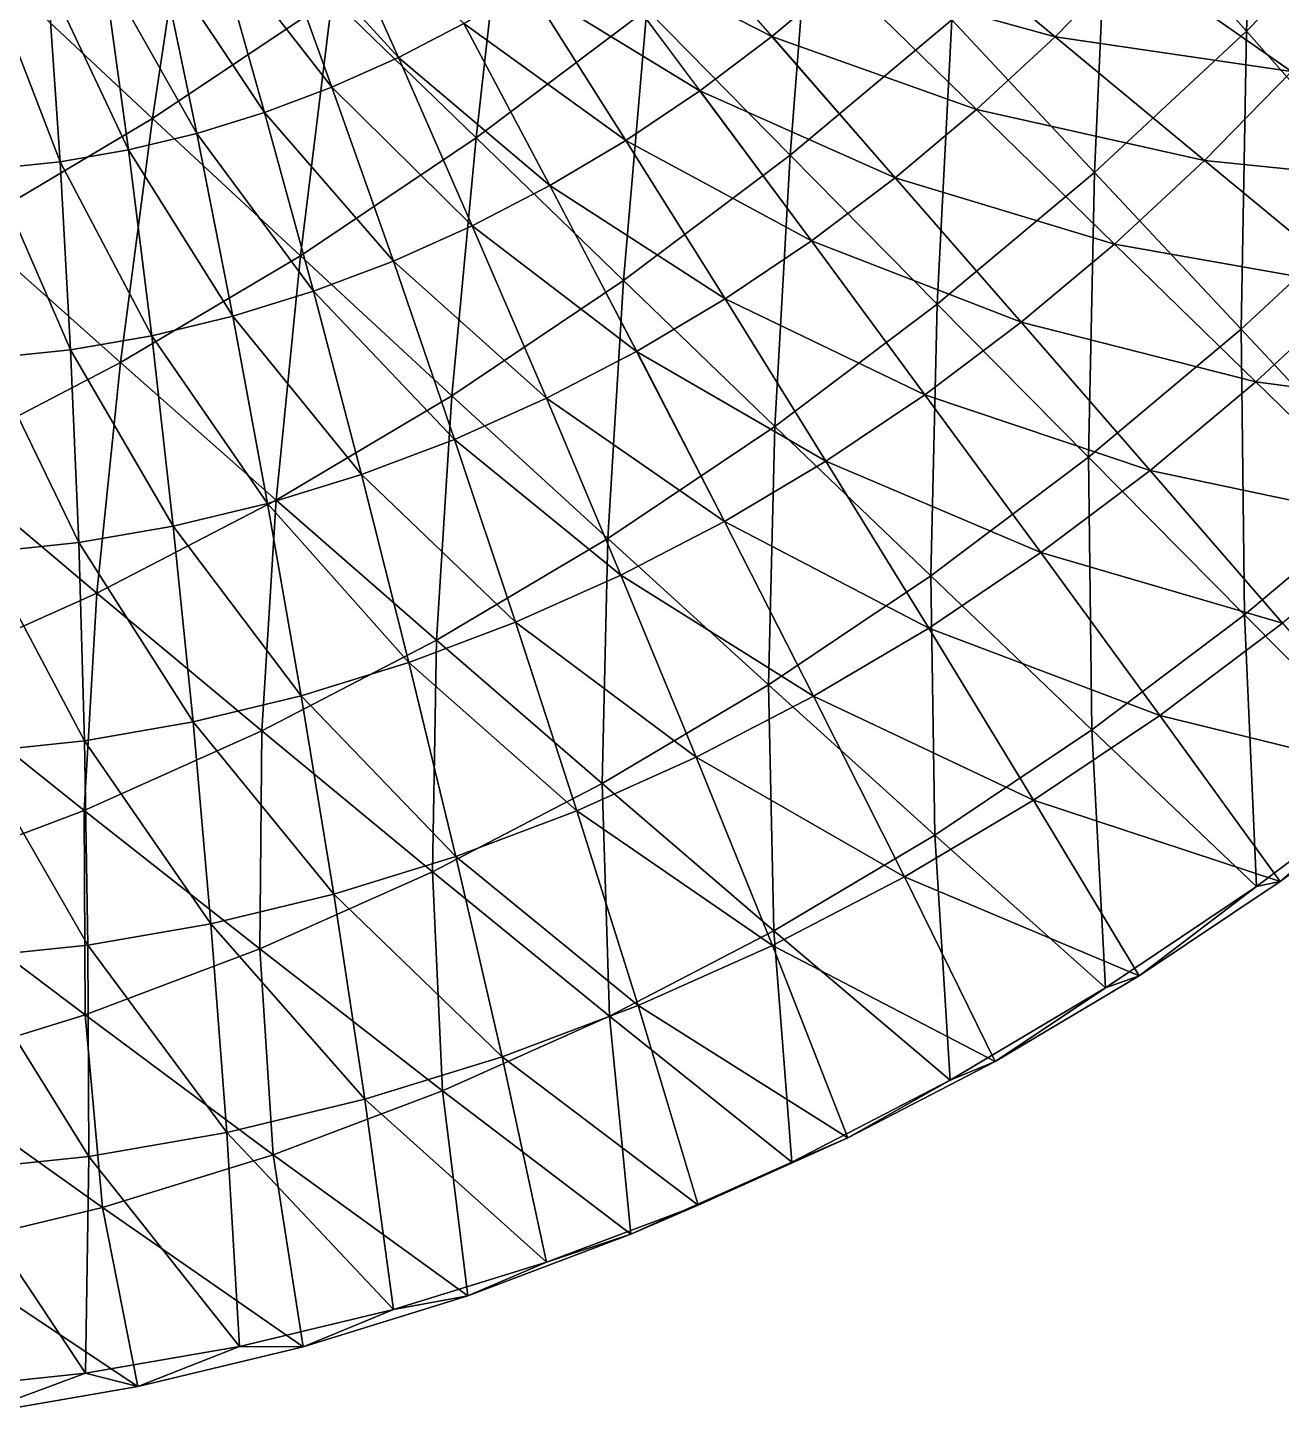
# Model space of a CAD drawing. Extents: x -232 to 179, y -162 to 161.
# Drawn here: x 95.71 to 130.44, y -161.85 to -123.41 of the extents above; entities that cross this region are included whole.
import ezdxf

# ---------------------------------------------------------------- set-up
doc = ezdxf.new("R2010")
doc.units = 0
doc.header["$MEASUREMENT"] = 0

msp = doc.modelspace()

# ---------------------------------------------------------------- linework, layer by layer
for points in [[(129.47614, -123.5099, -582.1747), (129.79839, -114.91222, -592.1297599999999), (125.63103, -119.17874, -592.29083), (125.63113, -119.17864, -592.2907)], [(129.79839, -114.91222, -592.1297599999999), (129.47614, -123.5099, -582.1747), (133.5354, -119.35405, -582.01776), (133.5355, -119.35395, -582.01764)], [(99.172066, -125.9259, -609.6026), (100.23615, -118.779236, -619.4691), (95.169, -122.18032, -618.63007), (95.1691, -122.18022, -618.62994)], [(100.23615, -118.779236, -619.4691), (99.172066, -125.9259, -609.6026), (104.14183, -122.59018, -610.4255400000001), (104.14193, -122.59008, -610.4254)], [(108.13051, -126.46567, -601.06805), (108.97366, -118.95477, -610.9984), (104.14183, -122.59018, -610.4255400000001), (104.14193, -122.59008, -610.4254)], [(108.97366, -118.95477, -610.9984), (108.13051, -126.46567, -601.06805), (112.85988, -122.90734, -601.6288), (112.85998, -122.90724, -601.62866)], [(116.83299, -126.94194, -591.9102), (117.44223, -119.06754, -601.94495), (112.85988, -122.90734, -601.6288), (112.85998, -122.90724, -601.62866)], [(117.44223, -119.06754, -601.94495), (116.83299, -126.94194, -591.9102), (121.30798, -123.19211, -592.219), (121.30808, -123.19201, -592.2189)], [(125.265236, -127.419174, -582.1047), (125.63103, -119.17874, -592.29083), (121.30798, -123.19211, -592.219), (121.30808, -123.19201, -592.2189)], [(125.63103, -119.17874, -592.29083), (125.265236, -127.419174, -582.1047), (129.47614, -123.5099, -582.1747), (129.47624, -123.5098, -582.1745599999999)], [(133.41783, -127.96746, -571.626), (133.5354, -119.35405, -582.01776), (129.47614, -123.5099, -582.1747), (129.47624, -123.5098, -582.1745599999999)], [(105.979706, -124.2338, -529.91516), (102.42842, -120.3379, -528.6788), (103.93669, -119.662796, -529.1239), (103.93679, -119.6627, -529.1238)], [(103.93669, -119.662796, -529.1239), (107.78942, -123.29374, -530.37396), (105.979706, -124.2338, -529.91516), (105.979805, -124.2337, -529.9150400000001)], [(116.32987, -123.65329, -532.43475), (111.29197, -121.08008, -531.03345), (112.97381, -119.81468, -531.23285), (112.97391, -119.81458, -531.2327)], [(112.97381, -119.81468, -531.23285), (118.26465, -122.032036, -532.5682400000001), (116.32987, -123.65329, -532.43475), (116.32997, -123.65319, -532.43463)], [(124.17424, -123.66099, -534.0111), (118.26465, -122.032036, -532.5682400000001), (120.13372, -120.29684, -532.5993), (120.13382, -120.29674, -532.5992)], [(120.13372, -120.29684, -532.5993), (126.271675, -121.51365, -533.93005), (124.17424, -123.66099, -534.0111), (124.17434, -123.66089, -534.011)], [(104.13928, -125.05757, -529.3721), (100.90045, -120.914856, -528.1659), (102.42842, -120.3379, -528.6788), (102.42852, -120.3378, -528.67865)], [(102.42842, -120.3379, -528.6788), (105.979706, -124.2338, -529.91516), (104.13928, -125.05757, -529.3721), (104.13938, -125.05747, -529.37195)], [(102.27482, -125.76159, -528.7462), (99.35842, -121.39113, -527.5869), (100.90045, -120.914856, -528.1659), (100.90055, -120.91476, -528.1658)], [(100.90045, -120.914856, -528.1659), (104.13928, -125.05757, -529.3721), (102.27482, -125.76159, -528.7462), (102.27492, -125.76149, -528.7461)], [(100.3932, -126.34274, -528.0397), (97.80808, -121.76448, -526.9436), (99.35842, -121.39113, -527.5869), (99.35852, -121.39103, -527.5868)], [(99.35842, -121.39113, -527.5869), (102.27482, -125.76159, -528.7462), (100.3932, -126.34274, -528.0397), (100.3933, -126.34264, -528.03955)], [(114.33302, -125.15569, -532.198), (109.56212, -122.24115, -530.747), (111.29197, -121.08008, -531.03345), (111.29207, -121.07998, -531.0333)], [(111.29197, -121.08008, -531.03345), (116.32987, -123.65329, -532.43475), (114.33302, -125.15569, -532.198), (114.33312, -125.155594, -532.1979)], [(98.50144, -126.798325, -527.2547599999999), (96.25518000000001, -122.03305, -526.2383), (97.80808, -121.76448, -526.9436), (97.80818000000001, -121.76438, -526.9435)], [(97.80808, -121.76448, -526.9436), (100.3932, -126.34274, -528.0397), (98.50144, -126.798325, -527.2547599999999), (98.50154, -126.798225, -527.25464)], [(130.71808, -124.627464, -535.52576), (124.17424, -123.66099, -534.0111), (126.271675, -121.51365, -533.93005), (126.271774, -121.51355, -533.92993)], [(126.271675, -121.51365, -533.93005), (133.0357, -122.0233, -535.3021), (130.71808, -124.627464, -535.52576), (130.71819, -124.627365, -535.52563)], [(95.169, -122.18032, -618.63007), (94.07919, -128.94992, -608.5308), (99.172066, -125.9259, -609.6026), (99.172165, -125.925804, -609.6025)], [(96.60655, -127.12604, -526.39404), (94.70538, -122.19531, -525.4730000000001), (96.25518000000001, -122.03305, -526.2383), (96.25528, -122.03295, -526.23816)], [(94.70538, -122.19531, -525.4730000000001), (96.60655, -127.12604, -526.39404), (94.71547, -127.324036, -525.4603), (94.71557, -127.32394, -525.4602)], [(96.25518000000001, -122.03305, -526.2383), (98.50144, -126.798325, -527.2547599999999), (96.60655, -127.12604, -526.39404), (96.60665, -127.12594, -526.3939)], [(121.99845, -125.680916, -533.975), (116.32987, -123.65329, -532.43475), (118.26465, -122.032036, -532.5682400000001), (118.26475, -122.03194, -532.5681)], [(118.26465, -122.032036, -532.5682400000001), (124.17424, -123.66099, -534.0111), (121.99845, -125.680916, -533.975), (121.99855, -125.68082, -533.97485)], [(103.266136, -129.73065, -600.2626), (104.14183, -122.59018, -610.4255400000001), (99.172066, -125.9259, -609.6026), (99.172165, -125.925804, -609.6025)], [(104.14183, -122.59018, -610.4255400000001), (103.266136, -129.73065, -600.2626), (108.13051, -126.46567, -601.06805), (108.13061, -126.46557, -601.0679299999999)], [(112.27917, -126.53424, -531.8579), (107.78942, -123.29374, -530.37396), (109.56212, -122.24115, -530.747), (109.56222, -122.24105, -530.7469)], [(109.56212, -122.24115, -530.747), (114.33302, -125.15569, -532.198), (112.27917, -126.53424, -531.8579), (112.27927, -126.53414, -531.8578)], [(112.21443, -130.41689, -591.3626), (112.85988, -122.90734, -601.6288), (108.13051, -126.46567, -601.06805), (108.13061, -126.46557, -601.0679299999999)], [(112.85988, -122.90734, -601.6288), (112.21443, -130.41689, -591.3626), (116.83299, -126.94194, -591.9102), (116.83309, -126.94184, -591.9101)], [(110.17444, -127.78398, -531.415), (105.979706, -124.2338, -529.91516), (107.78942, -123.29374, -530.37396), (107.78952, -123.29364, -530.3738400000001)], [(107.78942, -123.29374, -530.37396), (112.27917, -126.53424, -531.8579), (110.17444, -127.78398, -531.415), (110.17454, -127.78388, -531.41486)], [(120.90631, -131.07175, -581.80396), (121.30798, -123.19211, -592.219), (116.83299, -126.94194, -591.9102), (116.83309, -126.94184, -591.9101)], [(121.30798, -123.19211, -592.219), (120.90631, -131.07175, -581.80396), (125.265236, -127.419174, -582.1047), (125.265335, -127.419075, -582.10455)], [(119.74619, -127.56821, -533.8195), (114.33302, -125.15569, -532.198), (116.32987, -123.65329, -532.43475), (116.32997, -123.65319, -532.43463)], [(116.32987, -123.65329, -532.43475), (121.99845, -125.680916, -533.975), (119.74619, -127.56821, -533.8195), (119.74629, -127.56811, -533.8194)], [(128.31235, -127.09044, -535.6188), (121.99845, -125.680916, -533.975), (124.17424, -123.66099, -534.0111), (124.17434, -123.66089, -534.011)], [(124.17424, -123.66099, -534.0111), (130.71808, -124.627464, -535.52576), (128.31235, -127.09044, -535.6188), (128.31245, -127.09034, -535.61865)], [(129.32816, -131.76418, -571.558), (129.47614, -123.5099, -582.1747), (125.265236, -127.419174, -582.1047), (125.265335, -127.419075, -582.10455)], [(129.47614, -123.5099, -582.1747), (129.32816, -131.76418, -571.558), (133.41783, -127.96746, -571.626), (133.41794, -127.96736, -571.62585)], [(108.02576, -128.90012, -530.8702400000001), (104.13928, -125.05757, -529.3721), (105.979706, -124.2338, -529.91516), (105.979805, -124.2337, -529.9150400000001)], [(105.979706, -124.2338, -529.91516), (110.17444, -127.78398, -531.415), (108.02576, -128.90012, -530.8702400000001), (108.025856, -128.90001, -530.8701)], [(135.29126, -127.804, -537.3305), (128.31235, -127.09044, -535.6188), (130.71808, -124.627464, -535.52576), (130.71819, -124.627365, -535.52563)], [(105.84062, -129.87817, -530.2254), (102.27482, -125.76159, -528.7462), (104.13928, -125.05757, -529.3721), (104.13938, -125.05747, -529.37195)], [(104.13928, -125.05757, -529.3721), (108.02576, -128.90012, -530.8702400000001), (105.84062, -129.87817, -530.2254), (105.84072, -129.87807, -530.2253)], [(117.42167, -129.31715, -533.54395), (112.27917, -126.53424, -531.8579), (114.33302, -125.15569, -532.198), (114.33312, -125.155594, -532.1979)], [(114.33302, -125.15569, -532.198), (119.74619, -127.56821, -533.8195), (117.42167, -129.31715, -533.54395), (117.42177, -129.31705, -533.5438)], [(125.81675, -129.40729, -535.5773), (119.74619, -127.56821, -533.8195), (121.99845, -125.680916, -533.975), (121.99855, -125.68082, -533.97485)], [(121.99845, -125.680916, -533.975), (128.31235, -127.09044, -535.6188), (125.81675, -129.40729, -535.5773), (125.81685, -129.40718, -535.57715)], [(98.281265, -132.69054, -599.2135), (99.172066, -125.9259, -609.6026), (94.07919, -128.94992, -608.5308), (94.07929, -128.94981, -608.5307)], [(99.172066, -125.9259, -609.6026), (98.281265, -132.69054, -599.2135), (103.266136, -129.73065, -600.2626), (103.266235, -129.73055, -600.26245)], [(103.626945, -130.71407, -529.4823), (100.3932, -126.34274, -528.0397), (102.27482, -125.76159, -528.7462), (102.27492, -125.76149, -528.7461)], [(102.27482, -125.76159, -528.7462), (105.84062, -129.87817, -530.2254), (103.626945, -130.71407, -529.4823), (103.627045, -130.71396, -529.4822)], [(101.39289, -131.40407, -528.64343), (98.50144, -126.798325, -527.2547599999999), (100.3932, -126.34274, -528.0397), (100.3933, -126.34264, -528.03955)], [(100.3932, -126.34274, -528.0397), (103.626945, -130.71407, -529.4823), (101.39289, -131.40407, -528.64343), (101.39299, -131.40396, -528.6433)], [(99.146805, -131.94498, -527.71155), (96.60655, -127.12604, -526.39404), (98.50144, -126.798325, -527.2547599999999), (98.50154, -126.798225, -527.25464)], [(98.50144, -126.798325, -527.2547599999999), (101.39289, -131.40407, -528.64343), (99.146805, -131.94498, -527.71155), (99.146904, -131.94487, -527.7114)], [(107.46404, -133.60538, -590.576), (108.13051, -126.46567, -601.06805), (103.266136, -129.73065, -600.2626), (103.266235, -129.73055, -600.26245)], [(108.13051, -126.46567, -601.06805), (107.46404, -133.60538, -590.576), (112.21443, -130.41689, -591.3626), (112.21453, -130.41678, -591.3625)], [(115.03079, -130.9219, -533.148), (110.17444, -127.78398, -531.415), (112.27917, -126.53424, -531.8579), (112.27927, -126.53414, -531.8578)], [(112.27917, -126.53424, -531.8579), (117.42167, -129.31715, -533.54395), (115.03079, -130.9219, -533.148), (115.03089, -130.9218, -533.1479)], [(96.897, -132.33408, -526.68964), (94.71547, -127.324036, -525.4603), (96.60655, -127.12604, -526.39404), (96.60665, -127.12594, -526.3939)], [(96.60655, -127.12604, -526.39404), (99.146805, -131.94498, -527.71155), (96.897, -132.33408, -526.68964), (96.8971, -132.33397, -526.6895)], [(116.40755, -134.45656, -581.27057), (116.83299, -126.94194, -591.9102), (112.21443, -130.41689, -591.3626), (112.21453, -130.41678, -591.3625)], [(116.83299, -126.94194, -591.9102), (116.40755, -134.45656, -581.27057), (120.90631, -131.07175, -581.80396), (120.90641, -131.07164, -581.80383)], [(132.56319, -130.59698, -537.436), (125.81675, -129.40729, -535.5773), (128.31235, -127.09044, -535.6188), (128.31245, -127.09034, -535.61865)], [(128.31235, -127.09044, -535.6188), (135.29126, -127.804, -537.3305), (132.56319, -130.59698, -537.436), (132.5633, -130.59688, -537.43585)], [(94.71547, -127.324036, -525.4603), (96.897, -132.33408, -526.68964), (94.65171, -132.56915, -525.581), (94.65181, -132.56905, -525.5809)], [(123.23343, -131.57199, -535.39905), (117.42167, -129.31715, -533.54395), (119.74619, -127.56821, -533.8195), (119.74629, -127.56811, -533.8194)], [(119.74619, -127.56821, -533.8195), (125.81675, -129.40729, -535.5773), (123.23343, -131.57199, -535.39905), (123.23353, -131.57188, -535.3989)], [(125.09474, -135.31158, -571.2658700000001), (125.265236, -127.419174, -582.1047), (120.90631, -131.07175, -581.80396), (120.90641, -131.07164, -581.80383)], [(125.265236, -127.419174, -582.1047), (125.09474, -135.31158, -571.2658700000001), (129.32816, -131.76418, -571.558), (129.32826, -131.76407, -571.55786)], [(112.58069, -132.37672, -532.63245), (108.02576, -128.90012, -530.8702400000001), (110.17444, -127.78398, -531.415), (110.17454, -127.78388, -531.41486)], [(110.17444, -127.78398, -531.415), (115.03079, -130.9219, -533.148), (112.58069, -132.37672, -532.63245), (112.58079, -132.37662, -532.6323)], [(133.51309, -136.24483, -560.52795), (133.41783, -127.96746, -571.626), (129.32816, -131.76418, -571.558), (129.32826, -131.76407, -571.55786)], [(94.07919, -128.94992, -608.5308), (93.19229, -135.33401, -597.92346), (98.281265, -132.69054, -599.2135), (98.281364, -132.69043, -599.2134)], [(110.07942, -133.67601, -531.99835), (105.84062, -129.87817, -530.2254), (108.02576, -128.90012, -530.8702400000001), (108.025856, -128.90001, -530.8701)], [(108.02576, -128.90012, -530.8702400000001), (112.58069, -132.37672, -532.63245), (110.07942, -133.67601, -531.99835), (110.07952, -133.6759, -531.9982)], [(120.56722, -133.578, -535.0829), (115.03079, -130.9219, -533.148), (117.42167, -129.31715, -533.54395), (117.42177, -129.31705, -533.5438)], [(117.42167, -129.31715, -533.54395), (123.23343, -131.57199, -535.39905), (120.56722, -133.578, -535.0829), (120.56732, -133.5779, -535.08276)], [(129.73322, -133.22424, -537.3889), (123.23343, -131.57199, -535.39905), (125.81675, -129.40729, -535.5773), (125.81685, -129.40718, -535.57715)], [(125.81675, -129.40729, -535.5773), (132.56319, -130.59698, -537.436), (129.73322, -133.22424, -537.3889), (129.73332, -133.22414, -537.3888)], [(102.59596, -136.49591, -589.5515), (103.266136, -129.73065, -600.2626), (98.281265, -132.69054, -599.2135), (98.281364, -132.69043, -599.2134)], [(103.266136, -129.73065, -600.2626), (102.59596, -136.49591, -589.5515), (107.46404, -133.60538, -590.576), (107.46414, -133.60527, -590.57587)], [(107.53571, -134.81458, -531.2476), (103.626945, -130.71407, -529.4823), (105.84062, -129.87817, -530.2254), (105.84072, -129.87807, -530.2253)], [(105.84062, -129.87817, -530.2254), (110.07942, -133.67601, -531.99835), (107.53571, -134.81458, -531.2476), (107.53581, -134.81447, -531.2475)], [(111.780365, -137.56235, -580.50433), (112.21443, -130.41689, -591.3626), (107.46404, -133.60538, -590.576), (107.46414, -133.60527, -590.57587)], [(112.21443, -130.41689, -591.3626), (111.780365, -137.56235, -580.50433), (116.40755, -134.45656, -581.27057), (116.407646, -134.45645, -581.27045)], [(136.94379, -134.19376, -539.4789), (129.73322, -133.22424, -537.3889), (132.56319, -130.59698, -537.436), (132.5633, -130.59688, -537.43585)], [(104.95878, -135.78763, -530.3826), (101.39289, -131.40407, -528.64343), (103.626945, -130.71407, -529.4823), (103.627045, -130.71396, -529.4822)], [(103.626945, -130.71407, -529.4823), (107.53571, -134.81458, -531.2476), (104.95878, -135.78763, -530.3826), (104.95888, -135.78752, -530.3825)], [(117.82491, -135.41864, -534.6288), (112.58069, -132.37672, -532.63245), (115.03079, -130.9219, -533.148), (115.03089, -130.9218, -533.1479)], [(115.03079, -130.9219, -533.148), (120.56722, -133.578, -535.0829), (117.82491, -135.41864, -534.6288), (117.82501, -135.41853, -534.62866)], [(102.35813, -136.59085, -529.4061), (99.146805, -131.94498, -527.71155), (101.39289, -131.40407, -528.64343), (101.39299, -131.40396, -528.6433)], [(101.39289, -131.40407, -528.64343), (104.95878, -135.78763, -530.3826), (102.35813, -136.59085, -529.4061), (102.35823, -136.59074, -529.406)], [(120.7255, -138.59894, -570.74786), (120.90631, -131.07175, -581.80396), (116.40755, -134.45656, -581.27057), (116.407646, -134.45645, -581.27045)], [(120.90631, -131.07175, -581.80396), (120.7255, -138.59894, -570.74786), (125.09474, -135.31158, -571.2658700000001), (125.09484, -135.31148, -571.26575)], [(126.80377, -135.67899, -537.18677), (120.56722, -133.578, -535.0829), (123.23343, -131.57199, -535.39905), (123.23353, -131.57188, -535.3989)], [(123.23343, -131.57199, -535.39905), (129.73322, -133.22424, -537.3889), (126.80377, -135.67899, -537.18677), (126.80387, -135.67888, -537.18665)], [(129.41545, -139.67847, -560.2452400000001), (129.32816, -131.76418, -571.558), (125.09474, -135.31158, -571.2658700000001), (125.09484, -135.31148, -571.26575)], [(129.32816, -131.76418, -571.558), (129.41545, -139.67847, -560.2452400000001), (133.51309, -136.24483, -560.52795), (133.5132, -136.24472, -560.52783)], [(99.74348, -137.22052, -528.3213), (96.897, -132.33408, -526.68964), (99.146805, -131.94498, -527.71155), (99.146904, -131.94487, -527.7114)], [(99.146805, -131.94498, -527.71155), (102.35813, -136.59085, -529.4061), (99.74348, -137.22052, -528.3213), (99.743576, -137.22041, -528.32117)], [(94.65171, -132.56915, -525.581), (97.12449000000001, -137.67346, -527.1317), (94.51076, -137.94713, -525.8411), (94.51086, -137.94702, -525.841)], [(97.12449000000001, -137.67346, -527.1317), (94.65171, -132.56915, -525.581), (96.897, -132.33408, -526.68964), (96.8971, -132.33397, -526.6895)], [(96.897, -132.33408, -526.68964), (99.74348, -137.22052, -528.3213), (97.12449000000001, -137.67346, -527.1317), (97.12459, -137.67336, -527.1316)], [(115.01467, -137.0873, -534.0374), (110.07942, -133.67601, -531.99835), (112.58069, -132.37672, -532.63245), (112.58079, -132.37662, -532.6323)], [(112.58069, -132.37672, -532.63245), (117.82491, -135.41864, -534.6288), (115.01467, -137.0873, -534.0374), (115.01477, -137.08719, -534.0373)], [(97.62621999999999, -139.07745, -588.2917), (98.281265, -132.69054, -599.2135), (93.19229, -135.33401, -597.92346), (93.19239, -135.33391, -597.92334)], [(98.281265, -132.69054, -599.2135), (97.62621999999999, -139.07745, -588.2917), (102.59596, -136.49591, -589.5515), (102.59606, -136.4958, -589.5514)], [(133.76323, -137.14648, -539.4259999999999), (126.80377, -135.67899, -537.18677), (129.73322, -133.22424, -537.3889), (129.73332, -133.22414, -537.3888)], [(129.73322, -133.22424, -537.3889), (136.94379, -134.19376, -539.4789), (133.76323, -137.14648, -539.4259999999999), (133.76334, -137.14638, -539.4259)], [(107.03856, -140.3779, -579.5065), (107.46404, -133.60538, -590.576), (102.59596, -136.49591, -589.5515), (102.59606, -136.4958, -589.5514)], [(107.46404, -133.60538, -590.576), (107.03856, -140.3779, -579.5065), (111.780365, -137.56235, -580.50433), (111.780464, -137.56224, -580.5042)], [(112.145744, -138.57758, -533.3101), (107.53571, -134.81458, -531.2476), (110.07942, -133.67601, -531.99835), (110.07952, -133.6759, -531.9982)], [(110.07942, -133.67601, -531.99835), (115.01467, -137.0873, -534.0374), (112.145744, -138.57758, -533.3101), (112.14584, -138.57747, -533.31)], [(123.780334, -137.95378, -536.8283), (117.82491, -135.41864, -534.6288), (120.56722, -133.578, -535.0829), (120.56732, -133.5779, -535.08276)], [(120.56722, -133.578, -535.0829), (126.80377, -135.67899, -537.18677), (123.780334, -137.95378, -536.8283), (123.78043, -137.95367, -536.8282)], [(116.231544, -141.61531, -570.00366), (116.40755, -134.45656, -581.27057), (111.780365, -137.56235, -580.50433), (111.780464, -137.56224, -580.5042)], [(116.40755, -134.45656, -581.27057), (116.231544, -141.61531, -570.00366), (120.7255, -138.59894, -570.74786), (120.7256, -138.59883, -570.74774)], [(109.22814, -139.88348, -532.4491), (104.95878, -135.78763, -530.3826), (107.53571, -134.81458, -531.2476), (107.53581, -134.81447, -531.2475)], [(107.53571, -134.81458, -531.2476), (112.145744, -138.57758, -533.3101), (109.22814, -139.88348, -532.4491), (109.22824, -139.88338, -532.4490000000001)], [(93.19229, -135.33401, -597.92346), (92.57217, -141.33966, -586.8002), (97.62621999999999, -139.07745, -588.2917), (97.62631999999999, -139.07735, -588.29156)], [(120.6706, -140.04105, -536.31335), (115.01467, -137.0873, -534.0374), (117.82491, -135.41864, -534.6288), (117.82501, -135.41853, -534.62866)], [(117.82491, -135.41864, -534.6288), (123.780334, -137.95378, -536.8283), (120.6706, -140.04105, -536.31335), (120.6707, -140.04094, -536.31323)], [(125.18634, -142.8604, -559.7438), (125.09474, -135.31158, -571.2658700000001), (120.7255, -138.59894, -570.74786), (120.7256, -138.59883, -570.74774)], [(130.47089, -139.90533, -539.19885), (123.780334, -137.95378, -536.8283), (126.80377, -135.67899, -537.18677), (126.80387, -135.67888, -537.18665)], [(125.09474, -135.31158, -571.2658700000001), (125.18634, -142.8604, -559.7438), (129.41545, -139.67847, -560.2452400000001), (129.41556, -139.67836, -560.2451)], [(126.80377, -135.67899, -537.18677), (133.76323, -137.14648, -539.4259999999999), (130.47089, -139.90533, -539.19885), (130.471, -139.90523, -539.1987)], [(106.27243, -140.99956, -531.4569), (102.35813, -136.59085, -529.4061), (104.95878, -135.78763, -530.3826), (104.95888, -135.78752, -530.3825)], [(104.95878, -135.78763, -530.3826), (109.22814, -139.88348, -532.4491), (106.27243, -140.99956, -531.4569), (106.27253, -140.99945, -531.4568)], [(133.83182, -144.13127, -548.7455), (133.51309, -136.24483, -560.52795), (129.41545, -139.67847, -560.2452400000001), (129.41556, -139.67836, -560.2451)], [(102.197716, -142.89249, -578.2793), (102.59596, -136.49591, -589.5515), (97.62621999999999, -139.07745, -588.2917), (97.62631999999999, -139.07735, -588.29156)], [(103.28951, -141.92085, -530.33685), (99.74348, -137.22052, -528.3213), (102.35813, -136.59085, -529.4061), (102.35823, -136.59074, -529.406)], [(102.59596, -136.49591, -589.5515), (102.197716, -142.89249, -578.2793), (107.03856, -140.3779, -579.5065), (107.03866, -140.37779, -579.50635)], [(102.35813, -136.59085, -529.4061), (106.27243, -140.99956, -531.4569), (103.28951, -141.92085, -530.33685), (103.28961, -141.92075, -530.33673)], [(117.48383, -141.93327, -535.64276), (112.145744, -138.57758, -533.3101), (115.01467, -137.0873, -534.0374), (115.01477, -137.08719, -534.0373)], [(115.01467, -137.0873, -534.0374), (120.6706, -140.04105, -536.31335), (117.48383, -141.93327, -535.64276), (117.48393, -141.93317, -535.64264)], [(100.29053, -142.64308, -529.0926), (97.12449000000001, -137.67346, -527.1317), (99.74348, -137.22052, -528.3213), (99.743576, -137.22041, -528.32117)], [(99.74348, -137.22052, -528.3213), (103.28951, -141.92085, -530.33685), (100.29053, -142.64308, -529.0926), (100.29063, -142.64297, -529.09247)], [(111.62627, -144.34981, -569.03455), (111.780365, -137.56235, -580.50433), (107.03856, -140.3779, -579.5065), (107.03866, -140.37779, -579.50635)], [(111.780365, -137.56235, -580.50433), (111.62627, -144.34981, -569.03455), (116.231544, -141.61531, -570.00366), (116.23164, -141.6152, -570.00354)], [(94.51076, -137.94713, -525.8411), (97.28658, -143.1626, -527.72815), (94.28866, -143.47649, -526.24786), (94.28876, -143.47638, -526.24774)], [(97.28658, -143.1626, -527.72815), (94.51076, -137.94713, -525.8411), (97.12449000000001, -137.67346, -527.1317), (97.12459, -137.67336, -527.1316)], [(97.12449000000001, -137.67346, -527.1317), (100.29053, -142.64308, -529.0926), (97.28658, -143.1626, -527.72815), (97.28668, -143.16249, -527.7280000000001)], [(127.0729, -142.46191, -538.7959599999999), (120.6706, -140.04105, -536.31335), (123.780334, -137.95378, -536.8283), (123.78043, -137.95367, -536.8282)], [(123.780334, -137.95378, -536.8283), (130.47089, -139.90533, -539.19885), (127.0729, -142.46191, -538.7959599999999), (127.073, -142.4618, -538.79584)], [(114.23051, -143.62321, -534.818), (109.22814, -139.88348, -532.4491), (112.145744, -138.57758, -533.3101), (112.14584, -138.57747, -533.31)], [(112.145744, -138.57758, -533.3101), (117.48383, -141.93327, -535.64276), (114.23051, -143.62321, -534.818), (114.230606, -143.62311, -534.8179)], [(120.836494, -145.78003, -559.02344), (120.7255, -138.59894, -570.74786), (116.231544, -141.61531, -570.00366), (116.23164, -141.6152, -570.00354)], [(120.7255, -138.59894, -570.74786), (120.836494, -145.78003, -559.02344), (125.18634, -142.8604, -559.7438), (125.18644, -142.86029, -559.74365)], [(97.27476, -145.09601, -576.8264), (97.62621999999999, -139.07745, -588.2917), (92.57217, -141.33966, -586.8002), (92.572266, -141.33955, -586.80005)], [(97.62621999999999, -139.07745, -588.2917), (97.27476, -145.09601, -576.8264), (102.197716, -142.89249, -578.2793), (102.197815, -142.89238, -578.2792)], [(110.92198, -145.10411, -533.8416), (106.27243, -140.99956, -531.4569), (109.22814, -139.88348, -532.4491), (109.22824, -139.88338, -532.4490000000001)], [(109.22814, -139.88348, -532.4491), (114.23051, -143.62321, -534.818), (110.92198, -145.10411, -533.8416), (110.92208, -145.104, -533.8415)], [(129.75613, -147.19775, -548.2622), (129.41545, -139.67847, -560.2452400000001), (125.18634, -142.8604, -559.7438), (125.18644, -142.86029, -559.74365)], [(134.19427, -144.20923, -541.5187), (127.0729, -142.46191, -538.7959599999999), (130.47089, -139.90533, -539.19885), (130.471, -139.90523, -539.1987)], [(129.41545, -139.67847, -560.2452400000001), (129.75613, -147.19775, -548.2622), (133.83182, -144.13127, -548.7455), (133.83192, -144.13116, -548.74536)], [(123.57793, -144.80775, -538.2172), (117.48383, -141.93327, -535.64276), (120.6706, -140.04105, -536.31335), (120.6707, -140.04094, -536.31323)], [(120.6706, -140.04105, -536.31335), (127.0729, -142.46191, -538.7959599999999), (123.57793, -144.80775, -538.2172), (123.578026, -144.80765, -538.2171)], [(106.9248, -146.79199, -567.8427), (107.03856, -140.3779, -579.5065), (102.197716, -142.89249, -578.2793), (102.197815, -142.89238, -578.2792)], [(107.03856, -140.3779, -579.5065), (106.9248, -146.79199, -567.8427), (111.62627, -144.34981, -569.03455), (111.626366, -144.3497, -569.0344)], [(107.57025, -146.36972, -532.71655), (103.28951, -141.92085, -530.33685), (106.27243, -140.99956, -531.4569), (106.27253, -140.99945, -531.4568)], [(106.27243, -140.99956, -531.4569), (110.92198, -145.10411, -533.8416), (107.57025, -146.36972, -532.71655), (107.57035, -146.36961, -532.71643)], [(92.57217, -141.33966, -586.8002), (92.28749, -146.97919, -575.15234), (97.27476, -145.09601, -576.8264), (97.27486, -145.0959, -576.8263)], [(116.37891, -148.42683, -558.0854), (116.231544, -141.61531, -570.00366), (111.62627, -144.34981, -569.03455), (111.626366, -144.3497, -569.0344)], [(116.231544, -141.61531, -570.00366), (116.37891, -148.42683, -558.0854), (120.836494, -145.78003, -559.02344), (120.83659, -145.77992, -559.0233)], [(104.187675, -147.41446, -531.4464), (100.29053, -142.64308, -529.0926), (103.28951, -141.92085, -530.33685), (103.28961, -141.92075, -530.33673)], [(103.28951, -141.92085, -530.33685), (107.57025, -146.36972, -532.71655), (104.187675, -147.41446, -531.4464), (104.187775, -147.41435, -531.4463)], [(119.99637, -146.9344, -537.4635), (114.23051, -143.62321, -534.818), (117.48383, -141.93327, -535.64276), (117.48393, -141.93317, -535.64264)], [(117.48383, -141.93327, -535.64276), (123.57793, -144.80775, -538.2172), (119.99637, -146.9344, -537.4635), (119.99647, -146.9343, -537.4634)], [(130.40398, -147.061, -541.06934), (123.57793, -144.80775, -538.2172), (127.0729, -142.46191, -538.7959599999999), (127.073, -142.4618, -538.79584)], [(127.0729, -142.46191, -538.7959599999999), (134.19427, -144.20923, -541.5187), (130.40398, -147.061, -541.06934), (130.40408, -147.0609, -541.0692)], [(102.14358, -148.93207, -566.43164), (102.197716, -142.89249, -578.2793), (97.27476, -145.09601, -576.8264), (97.27486, -145.0959, -576.8263)], [(100.786865, -148.23344, -530.0354), (97.28658, -143.1626, -527.72815), (100.29053, -142.64308, -529.0926), (100.29063, -142.64297, -529.09247)], [(100.29053, -142.64308, -529.0926), (104.187675, -147.41446, -531.4464), (100.786865, -148.23344, -530.0354), (100.786964, -148.23334, -530.0353)], [(102.197716, -142.89249, -578.2793), (102.14358, -148.93207, -566.43164), (106.9248, -146.79199, -567.8427), (106.9249, -146.79189, -567.8426)], [(125.56411, -150.01146, -547.56805), (125.18634, -142.8604, -559.7438), (120.836494, -145.78003, -559.02344), (120.83659, -145.77992, -559.0233)], [(125.18634, -142.8604, -559.7438), (125.56411, -150.01146, -547.56805), (129.75613, -147.19775, -548.2622), (129.75624, -147.19765, -548.2621)], [(97.38044000000001, -148.82257, -528.4881), (94.28866, -143.47649, -526.24786), (97.28658, -143.1626, -527.72815), (97.28668, -143.16249, -527.7280000000001)], [(97.28658, -143.1626, -527.72815), (100.786865, -148.23344, -530.0354), (97.38044000000001, -148.82257, -528.4881), (97.38054, -148.82246, -528.488)], [(94.28866, -143.47649, -526.24786), (97.38044000000001, -148.82257, -528.4881), (93.980835, -149.17851, -526.8096), (93.98093399999999, -149.1784, -526.80945)], [(116.34002, -148.8337, -536.5366), (110.92198, -145.10411, -533.8416), (114.23051, -143.62321, -534.818), (114.230606, -143.62311, -534.8179)], [(114.23051, -143.62321, -534.818), (119.99637, -146.9344, -537.4635), (116.34002, -148.8337, -536.5366), (116.34012, -148.83359, -536.5365)], [(130.40398, -147.061, -541.06934), (133.83182, -144.13127, -548.7455), (129.75613, -147.19775, -548.2622), (129.75624, -147.19765, -548.2621)], [(133.83182, -144.13127, -548.7455), (130.40398, -147.061, -541.06934), (134.19427, -144.20923, -541.5187), (134.19438, -144.20912, -541.51855)], [(111.828224, -150.7907, -556.9318), (111.62627, -144.34981, -569.03455), (106.9248, -146.79199, -567.8427), (106.9249, -146.79189, -567.8426)], [(111.62627, -144.34981, -569.03455), (111.828224, -150.7907, -556.9318), (116.37891, -148.42683, -558.0854), (116.379005, -148.42673, -558.08527)], [(126.50548, -149.67767, -540.4237), (119.99637, -146.9344, -537.4635), (123.57793, -144.80775, -538.2172), (123.578026, -144.80765, -538.2171)], [(123.57793, -144.80775, -538.2172), (130.40398, -147.061, -541.06934), (126.50548, -149.67767, -540.4237), (126.50558, -149.67757, -540.4236)], [(97.299904, -150.76103, -564.8058), (97.27476, -145.09601, -576.8264), (92.28749, -146.97919, -575.15234), (92.28759000000001, -146.97908, -575.1522)], [(97.27476, -145.09601, -576.8264), (97.299904, -150.76103, -564.8058), (102.14358, -148.93207, -566.43164), (102.14368, -148.93196, -566.4315)], [(112.621635, -150.49805, -535.4392), (107.57025, -146.36972, -532.71655), (110.92198, -145.10411, -533.8416), (110.92208, -145.104, -533.8415)], [(110.92198, -145.10411, -533.8416), (116.34002, -148.8337, -536.5366), (112.621635, -150.49805, -535.4392), (112.621735, -150.49794, -535.4391)], [(121.26824, -152.56226, -546.664), (120.836494, -145.78003, -559.02344), (116.37891, -148.42683, -558.0854), (116.379005, -148.42673, -558.08527)], [(120.836494, -145.78003, -559.02344), (121.26824, -152.56226, -546.664), (125.56411, -150.01146, -547.56805), (125.56421, -150.01135, -547.5679299999999)], [(108.85469, -151.92044, -534.1748), (104.187675, -147.41446, -531.4464), (107.57025, -146.36972, -532.71655), (107.57035, -146.36961, -532.71643)], [(107.57025, -146.36972, -532.71655), (112.621635, -150.49805, -535.4392), (108.85469, -151.92044, -534.1748), (108.85479, -151.92033, -534.1747)], [(107.20033, -152.86214, -555.56604), (106.9248, -146.79199, -567.8427), (102.14358, -148.93207, -566.43164), (102.14368, -148.93196, -566.4315)], [(106.9248, -146.79199, -567.8427), (107.20033, -152.86214, -555.56604), (111.828224, -150.7907, -556.9318), (111.82832, -150.79059, -556.9317)], [(92.28749, -146.97919, -575.15234), (92.41165, -152.27081, -562.9703), (97.299904, -150.76103, -564.8058), (97.3, -150.76093, -564.80566)], [(122.51041, -152.04985, -539.5830000000001), (116.34002, -148.8337, -536.5366), (119.99637, -146.9344, -537.4635), (119.99647, -146.9343, -537.4634)], [(119.99637, -146.9344, -537.4635), (126.50548, -149.67767, -540.4237), (122.51041, -152.04985, -539.5830000000001), (122.510506, -152.04974, -539.5829)], [(126.50548, -149.67767, -540.4237), (129.75613, -147.19775, -548.2622), (125.56411, -150.01146, -547.56805), (125.56421, -150.01135, -547.5679299999999)], [(129.75613, -147.19775, -548.2622), (126.50548, -149.67767, -540.4237), (130.40398, -147.061, -541.06934), (130.40408, -147.0609, -541.0692)], [(105.05307, -153.0946, -532.7473), (100.786865, -148.23344, -530.0354), (104.187675, -147.41446, -531.4464), (104.187775, -147.41435, -531.4463)], [(104.187675, -147.41446, -531.4464), (108.85469, -151.92044, -534.1748), (105.05307, -153.0946, -532.7473), (105.05317, -153.0945, -532.7472)], [(101.230965, -154.01505, -531.1615), (97.38044000000001, -148.82257, -528.4881), (100.786865, -148.23344, -530.0354), (100.786964, -148.23334, -530.0353)], [(100.786865, -148.23344, -530.0354), (105.05307, -153.0946, -532.7473), (101.230965, -154.01505, -531.1615), (101.231064, -154.01494, -531.1614)], [(116.88265, -154.84035, -545.55225), (116.37891, -148.42683, -558.0854), (111.828224, -150.7907, -556.9318), (111.82832, -150.79059, -556.9317)], [(116.37891, -148.42683, -558.0854), (116.88265, -154.84035, -545.55225), (121.26824, -152.56226, -546.664), (121.26834, -152.56215, -546.6639)], [(97.40255, -154.67715, -529.42255), (93.980835, -149.17851, -526.8096), (97.38044000000001, -148.82257, -528.4881), (97.38054, -148.82246, -528.488)], [(102.512, -154.63245, -553.9923), (102.14358, -148.93207, -566.43164), (97.299904, -150.76103, -564.8058), (97.3, -150.76093, -564.80566)], [(97.38044000000001, -148.82257, -528.4881), (101.230965, -154.01505, -531.1615), (97.40255, -154.67715, -529.42255), (97.40265, -154.67705, -529.4224)], [(102.14358, -148.93207, -566.43164), (102.512, -154.63245, -553.9923), (107.20033, -152.86214, -555.56604), (107.20043, -152.86203, -555.5659)], [(118.43191, -154.16843, -538.5491), (112.621635, -150.49805, -535.4392), (116.34002, -148.8337, -536.5366), (116.34012, -148.83359, -536.5365)], [(116.34002, -148.8337, -536.5366), (122.51041, -152.04985, -539.5830000000001), (118.43191, -154.16843, -538.5491), (118.43201, -154.16832, -538.54895)], [(93.980835, -149.17851, -526.8096), (97.40255, -154.67715, -529.42255), (93.581795, -155.0772, -527.536), (93.58189399999999, -155.07709, -527.5359)], [(125.56411, -150.01146, -547.56805), (122.51041, -152.04985, -539.5830000000001), (126.50548, -149.67767, -540.4237), (126.50558, -149.67757, -540.4236)], [(122.51041, -152.04985, -539.5830000000001), (125.56411, -150.01146, -547.56805), (121.26824, -152.56226, -546.664), (121.26834, -152.56215, -546.6639)], [(114.28422, -156.02495, -537.3251), (108.85469, -151.92044, -534.1748), (112.621635, -150.49805, -535.4392), (112.621735, -150.49794, -535.4391)], [(112.621635, -150.49805, -535.4392), (118.43191, -154.16843, -538.5491), (114.28422, -156.02495, -537.3251), (114.28432, -156.02484, -537.32495)], [(97.78052, -156.09381, -552.21564), (97.299904, -150.76103, -564.8058), (92.41165, -152.27081, -562.9703), (92.41175, -152.2707, -562.97015)], [(97.299904, -150.76103, -564.8058), (97.78052, -156.09381, -552.21564), (102.512, -154.63245, -553.9923), (102.5121, -154.63234, -553.9922)], [(112.42266, -156.83664, -544.236), (111.828224, -150.7907, -556.9318), (107.20033, -152.86214, -555.56604), (107.20043, -152.86203, -555.5659)], [(111.828224, -150.7907, -556.9318), (112.42266, -156.83664, -544.236), (116.88265, -154.84035, -545.55225), (116.88275, -154.84024, -545.5521)], [(110.082344, -157.61157, -535.91455), (105.05307, -153.0946, -532.7473), (108.85469, -151.92044, -534.1748), (108.85479, -151.92033, -534.1747)], [(108.85469, -151.92044, -534.1748), (114.28422, -156.02495, -537.3251), (110.082344, -157.61157, -535.91455), (110.08244, -157.61147, -535.9144)], [(121.26824, -152.56226, -546.664), (118.43191, -154.16843, -538.5491), (122.51041, -152.04985, -539.5830000000001), (122.510506, -152.04974, -539.5829)], [(92.41165, -152.27081, -562.9703), (93.02354, -157.23938, -550.24194), (97.78052, -156.09381, -552.21564), (97.78062, -156.0937, -552.2155)], [(118.43191, -154.16843, -538.5491), (121.26824, -152.56226, -546.664), (116.88265, -154.84035, -545.55225), (116.88275, -154.84024, -545.5521)], [(107.90442, -158.54272, -542.7193599999999), (107.20033, -152.86214, -555.56604), (102.512, -154.63245, -553.9923), (102.5121, -154.63234, -553.9922)], [(107.20033, -152.86214, -555.56604), (107.90442, -158.54272, -542.7193599999999), (112.42266, -156.83664, -544.236), (112.42276, -156.83653, -544.2359)], [(105.841805, -158.92128, -534.32227), (101.230965, -154.01505, -531.1615), (105.05307, -153.0946, -532.7473), (105.05317, -153.0945, -532.7472)], [(105.05307, -153.0946, -532.7473), (110.082344, -157.61157, -535.91455), (105.841805, -158.92128, -534.32227), (105.8419, -158.92117, -534.32214)], [(101.578415, -159.948, -532.5534), (97.40255, -154.67715, -529.42255), (101.230965, -154.01505, -531.1615), (101.231064, -154.01494, -531.1614)], [(101.230965, -154.01505, -531.1615), (105.841805, -158.92128, -534.32227), (101.578415, -159.948, -532.5534), (101.578514, -159.94789, -532.5533)], [(116.88265, -154.84035, -545.55225), (114.28422, -156.02495, -537.3251), (118.43191, -154.16843, -538.5491), (118.43201, -154.16832, -538.54895)], [(97.30798, -160.68655, -530.61365), (93.581795, -155.0772, -527.536), (97.40255, -154.67715, -529.42255), (97.40265, -154.67705, -529.4224)], [(97.40255, -154.67715, -529.42255), (101.578415, -159.948, -532.5534), (97.30798, -160.68655, -530.61365), (97.30808, -160.68645, -530.6135)], [(103.3446, -159.95105, -541.0072), (102.512, -154.63245, -553.9923), (97.78052, -156.09381, -552.21564), (97.78062, -156.0937, -552.2155)], [(102.512, -154.63245, -553.9923), (103.3446, -159.95105, -541.0072), (107.90442, -158.54272, -542.7193599999999), (107.90452, -158.54262, -542.71924)], [(114.28422, -156.02495, -537.3251), (116.88265, -154.84035, -545.55225), (112.42266, -156.83664, -544.236), (112.42276, -156.83653, -544.2359)], [(93.581795, -155.0772, -527.536), (97.30798, -160.68655, -530.61365), (93.0461, -161.13278, -528.5093400000001), (93.046196, -161.13268, -528.5092)], [(112.42266, -156.83664, -544.236), (110.082344, -157.61157, -535.91455), (114.28422, -156.02495, -537.3251), (114.28432, -156.02484, -537.32495)], [(98.7602, -161.05508, -539.1051), (97.78052, -156.09381, -552.21564), (93.02354, -157.23938, -550.24194), (93.023636, -157.23927, -550.2418)], [(97.78052, -156.09381, -552.21564), (98.7602, -161.05508, -539.1051), (103.3446, -159.95105, -541.0072), (103.344696, -159.95094, -541.0071)], [(110.082344, -157.61157, -535.91455), (112.42266, -156.83664, -544.236), (107.90442, -158.54272, -542.7193599999999), (107.90452, -158.54262, -542.71924)], [(93.02354, -157.23938, -550.24194), (94.16823000000001, -161.84924, -537.01935), (98.7602, -161.05508, -539.1051), (98.7603, -161.05498, -539.105)], [(107.90442, -158.54272, -542.7193599999999), (105.841805, -158.92128, -534.32227), (110.082344, -157.61157, -535.91455), (110.08244, -157.61147, -535.9144)], [(105.841805, -158.92128, -534.32227), (107.90442, -158.54272, -542.7193599999999), (103.3446, -159.95105, -541.0072), (103.344696, -159.95094, -541.0071)], [(103.3446, -159.95105, -541.0072), (101.578415, -159.948, -532.5534), (105.841805, -158.92128, -534.32227), (105.8419, -158.92117, -534.32214)], [(98.7602, -161.05508, -539.1051), (97.30798, -160.68655, -530.61365), (101.578415, -159.948, -532.5534), (101.578514, -159.94789, -532.5533)], [(101.578415, -159.948, -532.5534), (103.3446, -159.95105, -541.0072), (98.7602, -161.05508, -539.1051), (98.7603, -161.05498, -539.105)], [(94.16823000000001, -161.84924, -537.01935), (93.0461, -161.13278, -528.5093400000001), (97.30798, -160.68655, -530.61365), (97.30808, -160.68645, -530.6135)], [(97.30798, -160.68655, -530.61365), (98.7602, -161.05508, -539.1051), (94.16823000000001, -161.84924, -537.01935), (94.16833000000001, -161.84914, -537.0192)]]:
    msp.add_3dface(points)

doc.saveas('drawing.dxf')
